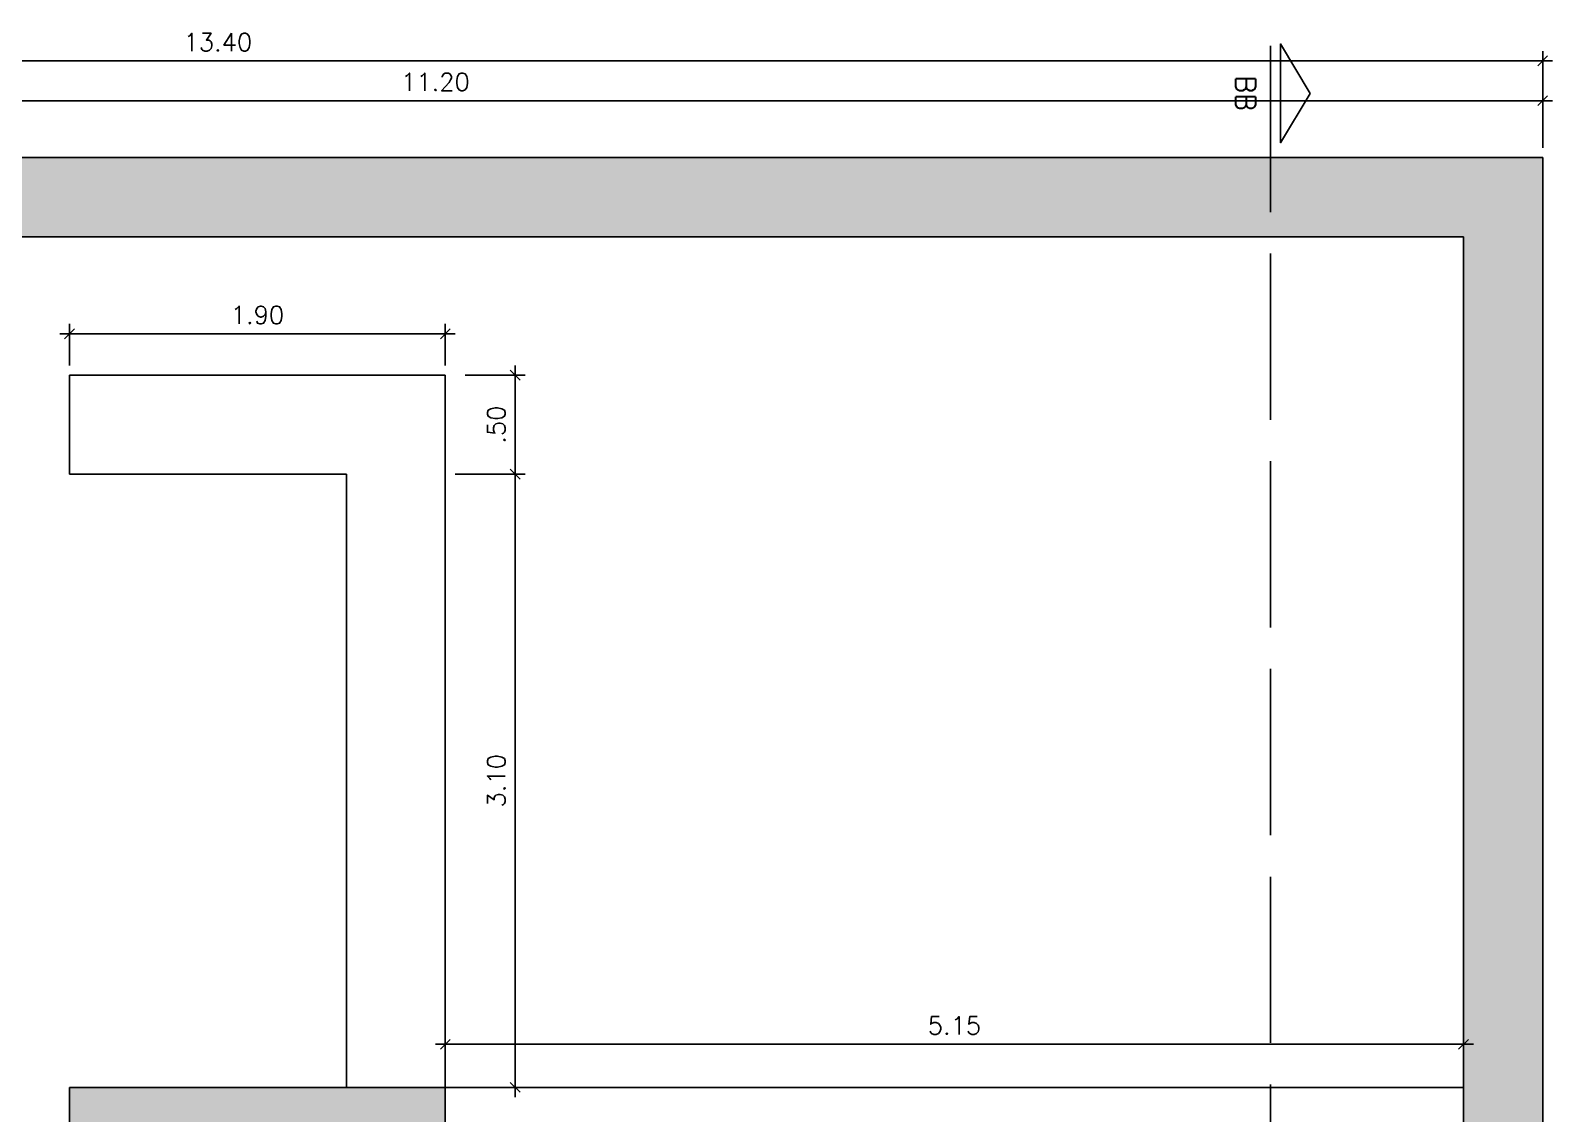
# Model space of a CAD drawing. Header units: millimetres. Extents: x 998 to 1067.2, y 1044.9 to 1079.2.
# Drawn here: x 1040.51 to 1048.21, y 1073.77 to 1079.24 of the extents above; entities that cross this region are included whole.
import ezdxf

# ---------------------------------------------------------------- set-up
doc = ezdxf.new("R2010")
doc.units = ezdxf.units.MM
doc.linetypes.add('DASHED', pattern=[15, 12, -3])
for name, color, linetype in [('ALVENARIA', 4, 'Continuous'), ('CORTE', 4, 'Continuous'), ('COTAS', 7, 'Continuous'), ('HACHURA', 253, 'Continuous')]:
    doc.layers.add(name, color=color, linetype=linetype)
doc.styles.add('1.50', font='simplex.shx', dxfattribs={"height": 0.06})
doc.styles.get("Standard").update_dxf_attribs({"font": 'simplex.shx'})
doc.dimstyles.new('1.50', dxfattribs={"dimscale": 0.5, "dimtxt": 0.18, "dimasz": 0.1, "dimexe": 0.1, "dimexo": 0.1, "dimgap": 0.1, "dimtad": 1, "dimzin": 4, "dimdsep": 46, "dimtxsty": 'Standard', "dimblk": 'OBLIQUE', "dimcen": 0.1, "dimdle": 0.1, "dimclrd": 1, "dimclre": 1, "dimclrt": 256, "dimadec": 0, "dimazin": 0, "dimtfac": 1, "dimtmove": 0, "dimatfit": 3, "dimldrblk": 'ORIGIN2', "dimfxl": 1, "dimtolj": 1, "dimarcsym": 1})

# ---------------------------------------------------------------- blocks, each defined once
blk = doc.blocks.new('_Oblique')
at = {"color": 0, "linetype": 'ByBlock', "lineweight": -2}
blk.add_line((-0.5, -0.5), (0.5, 0.5), dxfattribs=at)
blk = doc.blocks.new('*D28')
at = {"layer": 'COTAS', "color": 1, "lineweight": -2, "ltscale": 0.05, "transparency": 16777216}
for p, q in [((1034.7597, 1078.6496), (1034.7597, 1079.1386)), ((1048.1597, 1078.6496), (1048.1597, 1079.1386)), ((1034.7097, 1079.0886), (1048.2097, 1079.0886))]:
    blk.add_line(p, q, dxfattribs=at)
at = {"layer": 'Defpoints', "color": 0, "ltscale": 0.05, "transparency": 16777216}
for p in [(1048.1597, 1079.0886), (1034.7597, 1078.5996), (1048.1597, 1078.5996)]:
    blk.add_point(p, dxfattribs=at)
at = {"layer": 'COTAS', "color": 1, "lineweight": -2, "ltscale": 0.05, "transparency": 16777216, "xscale": 0.05, "yscale": 0.05, "zscale": 0.05, "rotation": 180}
blk.add_blockref('_Oblique', (1034.7597, 1079.0886), dxfattribs=at)
at = {"layer": 'COTAS', "color": 1, "lineweight": -2, "ltscale": 0.05, "transparency": 16777216, "xscale": 0.05, "yscale": 0.05, "zscale": 0.05}
blk.add_blockref('_Oblique', (1048.1597, 1079.0886), dxfattribs=at)
at = {"layer": 'COTAS', "ltscale": 0.05, "transparency": 16777216, "insert": (1041.4597, 1079.1836), "char_height": 0.09, "attachment_point": 5}
blk.add_mtext('\\A1;13.40', dxfattribs=at)
blk = doc.blocks.new('_Origin2')
at = {"color": 0, "linetype": 'ByBlock', "lineweight": -2}
blk.add_line((-0.5, 0), (-1, 0), dxfattribs=at)
for radius in [0.5, 0.25]:
    blk.add_circle((0, 0), radius, dxfattribs=at)
blk = doc.blocks.new('*D27')
at = {"layer": 'COTAS', "color": 1, "lineweight": -2, "ltscale": 0.05, "transparency": 16777216}
for p, q in [((1036.9097, 1078.8875), (1048.2097, 1078.8875)), ((1036.9597, 1078.6496), (1036.9597, 1078.9375)), ((1048.1597, 1078.6496), (1048.1597, 1078.9375))]:
    blk.add_line(p, q, dxfattribs=at)
at = {"layer": 'Defpoints', "color": 0, "ltscale": 0.05, "transparency": 16777216}
for p in [(1048.1597, 1078.8875), (1036.9597, 1078.5996), (1048.1597, 1078.5996)]:
    blk.add_point(p, dxfattribs=at)
at = {"layer": 'COTAS', "color": 1, "lineweight": -2, "ltscale": 0.05, "transparency": 16777216, "xscale": 0.05, "yscale": 0.05, "zscale": 0.05, "rotation": 180}
blk.add_blockref('_Oblique', (1036.9597, 1078.8875), dxfattribs=at)
at = {"layer": 'COTAS', "color": 1, "lineweight": -2, "ltscale": 0.05, "transparency": 16777216, "xscale": 0.05, "yscale": 0.05, "zscale": 0.05}
blk.add_blockref('_Oblique', (1048.1597, 1078.8875), dxfattribs=at)
at = {"layer": 'COTAS', "ltscale": 0.05, "transparency": 16777216, "insert": (1042.5597, 1078.9825), "char_height": 0.09, "attachment_point": 5}
blk.add_mtext('\\A1;11.20', dxfattribs=at)
blk = doc.blocks.new('*D112')
at = {"layer": 'COTAS', "color": 1, "lineweight": -2, "ltscale": 0.05, "transparency": 16777216}
for p, q in [((1042.9629, 1073.8496), (1042.9629, 1077.0496)), ((1042.6597, 1076.9996), (1043.0129, 1076.9996)), ((1042.6597, 1073.8996), (1043.0129, 1073.8996))]:
    blk.add_line(p, q, dxfattribs=at)
at = {"layer": 'Defpoints', "color": 0, "ltscale": 0.05, "transparency": 16777216}
for p in [(1042.6097, 1076.9996), (1042.9629, 1076.9996), (1042.6097, 1073.8996)]:
    blk.add_point(p, dxfattribs=at)
at = {"layer": 'COTAS', "color": 1, "lineweight": -2, "ltscale": 0.05, "transparency": 16777216, "xscale": 0.05, "yscale": 0.05, "zscale": 0.05}
for p, rotation in [((1042.9629, 1076.9996), 90), ((1042.9629, 1073.8996), 270)]:
    blk.add_blockref('_Oblique', p, dxfattribs=dict(at, rotation=rotation))
at = {"layer": 'COTAS', "ltscale": 0.05, "transparency": 16777216, "insert": (1042.8679, 1075.4496), "char_height": 0.09, "attachment_point": 5, "rotation": 90}
blk.add_mtext('\\A1;3.10', dxfattribs=at)
blk = doc.blocks.new('*D113')
at = {"layer": 'COTAS', "color": 1, "lineweight": -2, "ltscale": 0.05, "transparency": 16777216}
for p, q in [((1042.7097, 1077.4996), (1043.0129, 1077.4996)), ((1042.9629, 1076.9496), (1042.9629, 1077.5496)), ((1042.7097, 1076.9996), (1043.0129, 1076.9996))]:
    blk.add_line(p, q, dxfattribs=at)
at = {"layer": 'Defpoints', "color": 0, "ltscale": 0.05, "transparency": 16777216}
for p in [(1042.6597, 1077.4996), (1042.9629, 1077.4996), (1042.6597, 1076.9996)]:
    blk.add_point(p, dxfattribs=at)
at = {"layer": 'COTAS', "color": 1, "lineweight": -2, "ltscale": 0.05, "transparency": 16777216, "xscale": 0.05, "yscale": 0.05, "zscale": 0.05}
for p, rotation in [((1042.9629, 1077.4996), 90), ((1042.9629, 1076.9996), 270)]:
    blk.add_blockref('_Oblique', p, dxfattribs=dict(at, rotation=rotation))
at = {"layer": 'COTAS', "ltscale": 0.05, "transparency": 16777216, "insert": (1042.8679, 1077.2496), "char_height": 0.09, "attachment_point": 5, "rotation": 90}
blk.add_mtext('\\A1;.50', dxfattribs=at)
blk = doc.blocks.new('*D114')
at = {"layer": 'COTAS', "color": 1, "lineweight": -2, "ltscale": 0.05, "transparency": 16777216}
for p, q in [((1040.7097, 1077.5496), (1040.7097, 1077.7594)), ((1042.6097, 1077.5496), (1042.6097, 1077.7594)), ((1042.6597, 1077.7094), (1040.6597, 1077.7094))]:
    blk.add_line(p, q, dxfattribs=at)
at = {"layer": 'Defpoints', "color": 0, "ltscale": 0.05, "transparency": 16777216}
for p in [(1040.7097, 1077.7094), (1040.7097, 1077.4996), (1042.6097, 1077.4996)]:
    blk.add_point(p, dxfattribs=at)
at = {"layer": 'COTAS', "color": 1, "lineweight": -2, "ltscale": 0.05, "transparency": 16777216, "xscale": 0.05, "yscale": 0.05, "zscale": 0.05, "rotation": 180}
blk.add_blockref('_Oblique', (1040.7097, 1077.7094), dxfattribs=at)
at = {"layer": 'COTAS', "color": 1, "lineweight": -2, "ltscale": 0.05, "transparency": 16777216, "xscale": 0.05, "yscale": 0.05, "zscale": 0.05}
blk.add_blockref('_Oblique', (1042.6097, 1077.7094), dxfattribs=at)
at = {"layer": 'COTAS', "ltscale": 0.05, "transparency": 16777216, "insert": (1041.6597, 1077.8044), "char_height": 0.09, "attachment_point": 5}
blk.add_mtext('\\A1;1.90', dxfattribs=at)
blk = doc.blocks.new('*D115')
at = {"layer": 'COTAS', "color": 1, "lineweight": -2, "ltscale": 0.05, "transparency": 16777216}
for p, q in [((1042.5597, 1074.1172), (1047.8097, 1074.1172)), ((1042.6097, 1073.9496), (1042.6097, 1074.1672)), ((1047.7597, 1073.9496), (1047.7597, 1074.1672))]:
    blk.add_line(p, q, dxfattribs=at)
at = {"layer": 'Defpoints', "color": 0, "ltscale": 0.05, "transparency": 16777216}
for p in [(1047.7597, 1074.1172), (1042.6097, 1073.8996), (1047.7597, 1073.8996)]:
    blk.add_point(p, dxfattribs=at)
at = {"layer": 'COTAS', "color": 1, "lineweight": -2, "ltscale": 0.05, "transparency": 16777216, "xscale": 0.05, "yscale": 0.05, "zscale": 0.05, "rotation": 180}
blk.add_blockref('_Oblique', (1042.6097, 1074.1172), dxfattribs=at)
at = {"layer": 'COTAS', "color": 1, "lineweight": -2, "ltscale": 0.05, "transparency": 16777216, "xscale": 0.05, "yscale": 0.05, "zscale": 0.05}
blk.add_blockref('_Oblique', (1047.7597, 1074.1172), dxfattribs=at)
at = {"layer": 'COTAS', "ltscale": 0.05, "transparency": 16777216, "insert": (1045.1847, 1074.2122), "char_height": 0.09, "attachment_point": 5}
blk.add_mtext('\\A1;5.15', dxfattribs=at)

msp = doc.modelspace()

# ---------------------------------------------------------------- hatches: boundary and pattern name
at = {"layer": 'HACHURA', "ltscale": 0.05}
h = msp.add_hatch(color=256, dxfattribs=at)
h.dxf.hatch_style = 1
h.paths.add_polyline_path([(1035.9597, 1078.5996), (1034.7597, 1078.5996), (1034.7597, 1077.3996), (1035.4597, 1077.3996), (1035.4597, 1077.6496), (1035.7097, 1077.6496), (1035.7097, 1077.8996), (1035.9597, 1077.8996)])
h.paths.add_polyline_path([(1037.2597, 1078.3496), (1039.5097, 1078.3496), (1039.5097, 1078.1996), (1039.7097, 1078.1996), (1047.7597, 1078.1996), (1047.7597, 1070.7996), (1048.1597, 1070.7996), (1048.1597, 1078.5996), (1036.9597, 1078.5996), (1036.9597, 1077.3996), (1037.2597, 1077.3996)])
h.paths.add_polyline_path([(1035.9597, 1076.3996), (1034.7597, 1076.3996), (1034.7597, 1070.7496), (1038.6597, 1070.7496), (1038.6597, 1070.9496), (1037.5597, 1070.9496), (1037.5597, 1073.6496), (1039.7097, 1073.6496), (1039.7097, 1077.3996), (1038.9097, 1077.3996), (1038.9097, 1077.1996), (1039.5097, 1077.1996), (1039.5097, 1074.4496), (1038.9097, 1074.4496), (1038.9097, 1073.8496), (1035.0097, 1073.8496), (1035.0097, 1076.0996), (1035.9597, 1076.0996)])
h.paths.add_polyline_path([(1037.4597, 1073.6496), (1037.4597, 1070.9496), (1035.1597, 1070.9496), (1035.1597, 1073.6496)], flags=16)
h.paths.add_polyline_path([(1036.9597, 1065.6496), (1035.1597, 1065.6496), (1035.1597, 1067.4496), (1034.7597, 1067.4496), (1034.7597, 1065.2496), (1036.9597, 1065.2496)])
h.paths.add_polyline_path([(1048.1597, 1068.1996), (1047.7597, 1068.1996), (1047.7597, 1065.6496), (1045.2097, 1065.6496), (1045.2097, 1065.2496), (1048.1597, 1065.2496)])
h = msp.add_hatch(color=256, dxfattribs=at)
h.dxf.hatch_style = 1
h.paths.add_polyline_path([(1042.6097, 1072.1496), (1042.4097, 1072.1496), (1042.4097, 1073.6496), (1042.6097, 1073.6496), (1042.6097, 1073.8996), (1040.7097, 1073.8996), (1040.7097, 1073.6496), (1042.2097, 1073.6496), (1042.2097, 1072.1496), (1042.2097, 1071.1496), (1041.2097, 1071.1496), (1039.7097, 1071.1496), (1039.7097, 1070.7496), (1041.2097, 1070.7496), (1042.6097, 1070.7496)])
h.paths.add_polyline_path([(1041.2097, 1072.6496), (1040.7097, 1072.6496), (1040.7097, 1072.1496), (1041.2097, 1072.1496)], flags=17)

# ---------------------------------------------------------------- linework, layer by layer
at = {"layer": 'ALVENARIA'}
for p, q in [((1048.1597, 1078.5996), (1036.9597, 1078.5996)), ((1048.1597, 1078.5996), (1048.1597, 1070.7996)), ((1047.7597, 1078.1996), (1039.7097, 1078.1996)), ((1047.7597, 1070.7996), (1047.7597, 1078.1996)), ((1042.6097, 1073.8996), (1040.7097, 1073.8996)), ((1040.7097, 1073.8996), (1040.7097, 1073.6496)), ((1042.6097, 1073.6496), (1042.6097, 1073.8996))]:
    msp.add_line(p, q, dxfattribs=at)
at = {"layer": 'ALVENARIA', "color": 2, "ltscale": 0.05}
for p, q in [((1042.6097, 1077.4996), (1040.7097, 1077.4996)), ((1040.7097, 1077.4996), (1040.7097, 1076.9996)), ((1042.6097, 1073.8996), (1042.6097, 1077.4996)), ((1040.7097, 1076.9996), (1042.1097, 1076.9996)), ((1042.1097, 1076.9996), (1042.1097, 1073.8996)), ((1042.6097, 1073.8996), (1047.7597, 1073.8996))]:
    msp.add_line(p, q, dxfattribs=at)
at = {"layer": 'CORTE', "linetype": 'DASHED', "ltscale": 0.07}
msp.add_line((1046.7831, 1064.6746), (1046.7831, 1079.1746), dxfattribs=at)
at = {"layer": 'CORTE', "ltscale": 0.05}
msp.add_lwpolyline([(1046.9831, 1078.9246), (1046.8331, 1078.6746), (1046.8331, 1078.9246), (1046.8331, 1079.1746)], close=True, dxfattribs=at)

# ---------------------------------------------------------------- texts
at = {"layer": 'CORTE', "ltscale": 0.05, "insert": (1046.6575, 1078.9246), "char_height": 0.1, "attachment_point": 5, "rotation": 270, "style": '1.50'}
msp.add_mtext_dynamic_manual_height_columns('BB', width=0.477488, gutter_width=0.3, heights=[0], dxfattribs=at)

# ---------------------------------------------------------------- dimensions: what is measured, and where the dimension line sits
at = {"layer": 'COTAS', "ltscale": 0.05}
for base, p1, p2, picture, middle in [((1048.1597, 1079.0886), (1034.7597, 1078.5996), (1048.1597, 1078.5996), '*D28', (1041.4597, 1079.1836)), ((1048.1597, 1078.8875), (1036.9597, 1078.5996), (1048.1597, 1078.5996), '*D27', (1042.5597, 1078.9825)), ((1040.7097, 1077.7094), (1042.6097, 1077.4996), (1040.7097, 1077.4996), '*D114', (1041.6597, 1077.8044)), ((1047.7597, 1074.1172), (1042.6097, 1073.8996), (1047.7597, 1073.8996), '*D115', (1045.1847, 1074.2122))]:
    dim = msp.add_linear_dim(base=base, p1=p1, p2=p2, dimstyle='1.50', dxfattribs=at)
    dim.commit()
    dim.dimension.update_dxf_attribs({"geometry": picture, "text_midpoint": middle})
for base, p1, p2, picture, middle in [((1042.9629, 1077.4996), (1042.6597, 1076.9996), (1042.6597, 1077.4996), '*D113', (1042.8679, 1077.2496)), ((1042.9629, 1076.9996), (1042.6097, 1073.8996), (1042.6097, 1076.9996), '*D112', (1042.8679, 1075.4496))]:
    dim = msp.add_linear_dim(base=base, p1=p1, p2=p2, angle=90, dimstyle='1.50', dxfattribs=at)
    dim.commit()
    dim.dimension.update_dxf_attribs({"geometry": picture, "text_midpoint": middle})

doc.saveas('drawing.dxf')
